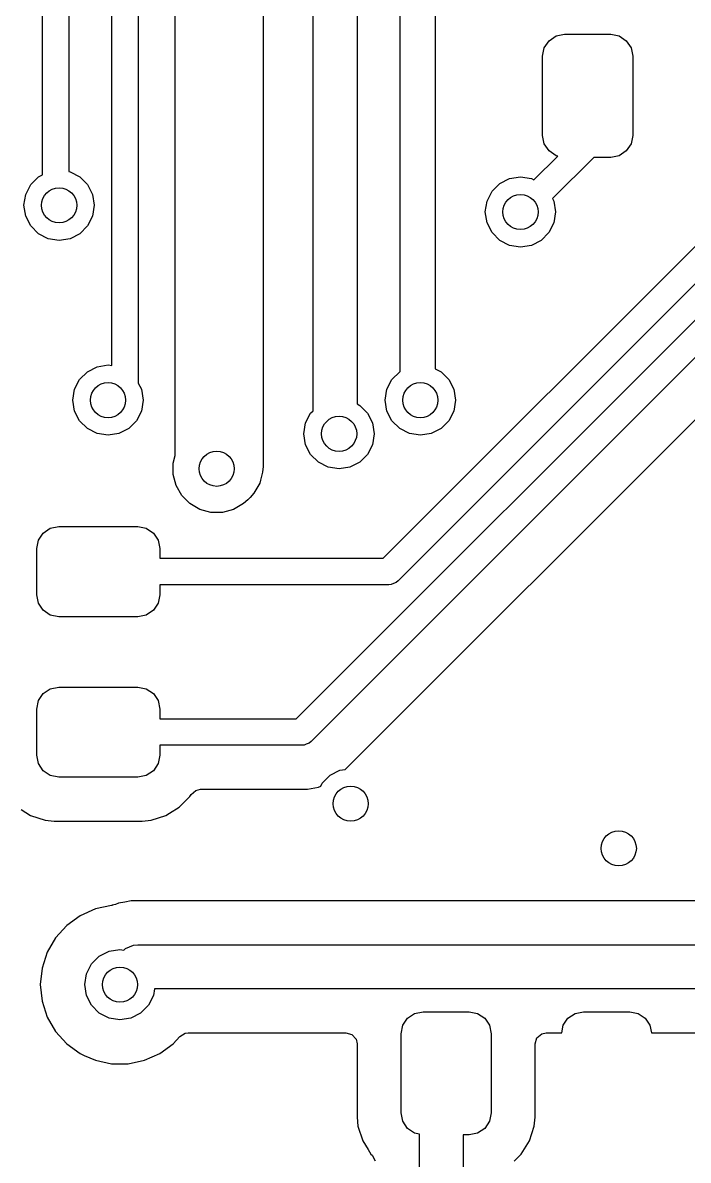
# Model space of a CAD drawing. Extents: x 0.21 to 3.39, y 0.21 to 2.59.
# Drawn here: x 1.773 to 2.071, y 1.15 to 1.66 of the extents above; entities that cross this region are included whole.
import ezdxf

# ---------------------------------------------------------------- set-up
doc = ezdxf.new("R2010")
doc.units = 0
doc.header["$MEASUREMENT"] = 0
doc.layers.add('BLACK', color=7, linetype='CONTINUOUS')

msp = doc.modelspace()

# ---------------------------------------------------------------- linework, layer by layer
at = {"layer": 'BLACK', "linetype": 'CONTINUOUS'}
for p, q in [((1.94213, 1.50357), (1.94213, 2.20099)), ((1.95787, 2.20425), (1.95787, 1.50477)), ((1.92284, 2.189), (1.92284, 1.48901)), ((1.90316, 1.48599), (1.90316, 2.18492)), ((1.88074, 2.17894), (1.88074, 1.46106)), ((1.84137, 1.46588), (1.84137, 2.17079)), ((1.82491, 2.121), (1.82491, 1.49838)), ((1.81309, 1.5062), (1.81309, 2.11855)), ((1.79382, 2.10009), (1.79382, 1.59306)), ((1.78201, 1.59165), (1.78201, 2.09764)), ((2.00665, 1.64848), (2.00878, 1.65168)), ((2.00878, 1.65168), (2.01197, 1.65381)), ((2.01197, 1.65381), (2.01574, 1.65456)), ((2.01574, 1.65456), (2.03641, 1.65456)), ((2.03641, 1.65456), (2.04018, 1.65381)), ((2.04018, 1.65381), (2.04337, 1.65168)), ((2.04337, 1.65168), (2.0455, 1.64848)), ((2.0059, 1.64472), (2.00665, 1.64848)), ((2.0455, 1.64848), (2.04625, 1.64472)), ((2.0059, 1.60928), (2.0059, 1.64472)), ((2.04625, 1.64472), (2.04625, 1.60928)), ((2.00665, 1.60552), (2.0059, 1.60928)), ((2.00878, 1.60232), (2.00665, 1.60552)), ((2.0455, 1.60552), (2.04337, 1.60232)), ((2.04625, 1.60928), (2.0455, 1.60552)), ((2.00203, 1.58938), (2.01269, 1.60005)), ((2.01197, 1.60019), (2.00878, 1.60232)), ((2.02879, 1.59944), (2.01038, 1.58103)), ((2.01269, 1.60005), (2.01197, 1.60019)), ((2.03641, 1.59944), (2.02879, 1.59944)), ((2.04018, 1.60019), (2.03641, 1.59944)), ((2.04337, 1.60232), (2.04018, 1.60019)), ((1.77673, 1.58726), (1.78022, 1.59074)), ((1.78022, 1.59074), (1.78201, 1.59165)), ((1.79382, 1.59306), (1.79434, 1.59298)), ((1.79434, 1.59298), (1.79873, 1.59074)), ((1.79873, 1.59074), (1.80221, 1.58726)), ((1.98674, 1.58774), (1.99113, 1.58998)), ((1.99113, 1.58998), (1.996, 1.59075)), ((1.996, 1.59075), (2.00087, 1.58998)), ((2.00087, 1.58998), (2.00203, 1.58938)), ((1.7745, 1.58287), (1.77673, 1.58726)), ((1.80221, 1.58726), (1.80445, 1.58287)), ((1.93455, 1.41991), (2.10186, 1.58721)), ((1.98102, 1.57987), (1.98326, 1.58426)), ((1.98326, 1.58426), (1.98674, 1.58774)), ((1.77372, 1.578), (1.7745, 1.58287)), ((1.80445, 1.58287), (1.80522, 1.578)), ((1.98025, 1.575), (1.98102, 1.57987)), ((2.01038, 1.58103), (2.01098, 1.57987)), ((2.01098, 1.57987), (2.01175, 1.575)), ((1.7745, 1.57313), (1.77372, 1.578)), ((1.80522, 1.578), (1.80445, 1.57313)), ((2.10848, 1.57713), (1.94118, 1.40982)), ((1.98102, 1.57013), (1.98025, 1.575)), ((2.01175, 1.575), (2.01098, 1.57013)), ((1.77673, 1.56874), (1.7745, 1.57313)), ((1.80445, 1.57313), (1.80221, 1.56874)), ((1.98326, 1.56574), (1.98102, 1.57013)), ((2.01098, 1.57013), (2.00874, 1.56574)), ((1.78022, 1.56526), (1.77673, 1.56874)), ((1.78461, 1.56302), (1.78022, 1.56526)), ((1.79873, 1.56526), (1.79434, 1.56302)), ((1.80221, 1.56874), (1.79873, 1.56526)), ((1.98674, 1.56226), (1.98326, 1.56574)), ((2.00874, 1.56574), (2.00526, 1.56226)), ((1.78947, 1.56225), (1.78461, 1.56302)), ((1.79434, 1.56302), (1.78947, 1.56225)), ((1.89563, 1.34798), (2.10882, 1.56118)), ((1.99113, 1.56002), (1.98674, 1.56226)), ((1.996, 1.55925), (1.99113, 1.56002)), ((2.00087, 1.56002), (1.996, 1.55925)), ((2.00526, 1.56226), (2.00087, 1.56002)), ((2.11545, 1.55109), (1.90225, 1.3379)), ((1.91758, 1.32537), (2.12216, 1.52994)), ((1.7986, 1.49998), (1.80209, 1.50346)), ((1.80209, 1.50346), (1.80648, 1.5057)), ((1.80648, 1.5057), (1.81134, 1.50647)), ((1.81134, 1.50647), (1.81309, 1.5062)), ((1.93844, 1.49998), (1.94192, 1.50346)), ((1.94192, 1.50346), (1.94213, 1.50357)), ((1.95787, 1.50477), (1.96043, 1.50346)), ((1.96043, 1.50346), (1.96392, 1.49998)), ((1.79637, 1.49559), (1.7986, 1.49998)), ((1.82491, 1.49838), (1.8249, 1.49837)), ((1.8249, 1.49837), (1.82632, 1.49559)), ((1.9362, 1.49559), (1.93844, 1.49998)), ((1.96392, 1.49998), (1.96615, 1.49559)), ((1.7956, 1.49072), (1.79637, 1.49559)), ((1.82632, 1.49559), (1.82709, 1.49072)), ((1.93543, 1.49072), (1.9362, 1.49559)), ((1.96615, 1.49559), (1.96692, 1.49072)), ((1.79637, 1.48586), (1.7956, 1.49072)), ((1.82709, 1.49072), (1.82632, 1.48586)), ((1.92284, 1.48901), (1.92406, 1.48839)), ((1.92406, 1.48839), (1.92755, 1.4849)), ((1.9362, 1.48586), (1.93543, 1.49072)), ((1.96692, 1.49072), (1.96615, 1.48586)), ((1.7986, 1.48147), (1.79637, 1.48586)), ((1.82632, 1.48586), (1.82408, 1.48147)), ((1.89983, 1.48051), (1.90207, 1.4849)), ((1.90207, 1.4849), (1.90316, 1.48599)), ((1.92755, 1.4849), (1.92979, 1.48051)), ((1.93844, 1.48147), (1.9362, 1.48586)), ((1.96615, 1.48586), (1.96392, 1.48147)), ((1.80209, 1.47798), (1.7986, 1.48147)), ((1.80648, 1.47575), (1.80209, 1.47798)), ((1.8206, 1.47798), (1.81621, 1.47575)), ((1.82408, 1.48147), (1.8206, 1.47798)), ((1.89906, 1.47565), (1.89983, 1.48051)), ((1.92979, 1.48051), (1.93056, 1.47565)), ((1.94192, 1.47798), (1.93844, 1.48147)), ((1.94631, 1.47575), (1.94192, 1.47798)), ((1.96043, 1.47798), (1.95604, 1.47575)), ((1.96392, 1.48147), (1.96043, 1.47798)), ((1.81134, 1.47498), (1.80648, 1.47575)), ((1.81621, 1.47575), (1.81134, 1.47498)), ((1.89983, 1.47078), (1.89906, 1.47565)), ((1.93056, 1.47565), (1.92979, 1.47078)), ((1.95118, 1.47498), (1.94631, 1.47575)), ((1.95604, 1.47575), (1.95118, 1.47498)), ((1.90207, 1.46639), (1.89983, 1.47078)), ((1.92979, 1.47078), (1.92755, 1.46639)), ((1.84048, 1.46257), (1.84137, 1.46588)), ((1.84048, 1.45743), (1.84048, 1.46257)), ((1.90555, 1.46291), (1.90207, 1.46639)), ((1.90994, 1.46067), (1.90555, 1.46291)), ((1.92406, 1.46291), (1.91967, 1.46067)), ((1.92755, 1.46639), (1.92406, 1.46291)), ((1.84181, 1.45247), (1.84048, 1.45743)), ((1.88057, 1.45849), (1.87962, 1.45492)), ((1.88074, 1.46106), (1.88057, 1.45849)), ((1.88057, 1.45849), (1.88057, 1.45849)), ((1.91481, 1.4599), (1.90994, 1.46067)), ((1.91967, 1.46067), (1.91481, 1.4599)), ((1.84438, 1.44802), (1.84181, 1.45247)), ((1.87924, 1.45352), (1.87667, 1.44907)), ((1.87962, 1.45492), (1.87924, 1.45352)), ((1.84802, 1.44438), (1.84438, 1.44802)), ((1.87497, 1.44714), (1.87392, 1.44608)), ((1.87667, 1.44907), (1.87497, 1.44714)), ((1.87667, 1.44907), (1.87667, 1.44907)), ((1.85247, 1.44181), (1.84802, 1.44438)), ((1.85743, 1.44048), (1.85247, 1.44181)), ((1.86753, 1.44181), (1.86257, 1.44048)), ((1.87198, 1.44438), (1.86753, 1.44181)), ((1.87392, 1.44608), (1.87198, 1.44438)), ((1.86257, 1.44048), (1.85743, 1.44048)), ((1.78232, 1.43122), (1.78552, 1.43335)), ((1.78552, 1.43335), (1.78928, 1.4341)), ((1.78928, 1.4341), (1.82472, 1.4341)), ((1.82472, 1.4341), (1.82848, 1.43335)), ((1.82848, 1.43335), (1.83168, 1.43122)), ((1.77944, 1.42426), (1.78019, 1.42803)), ((1.78019, 1.42803), (1.78232, 1.43122)), ((1.83168, 1.43122), (1.83381, 1.42803)), ((1.83381, 1.42803), (1.83456, 1.42426)), ((1.77944, 1.40359), (1.77944, 1.42426)), ((1.83456, 1.42426), (1.83456, 1.41991)), ((1.83456, 1.41991), (1.93455, 1.41991)), ((1.937, 1.40809), (1.83456, 1.40809)), ((1.83456, 1.40809), (1.83456, 1.40359)), ((1.93815, 1.40821), (1.937, 1.40809)), ((1.93916, 1.40863), (1.93815, 1.40821)), ((1.94028, 1.40909), (1.93916, 1.40863)), ((1.94118, 1.40982), (1.94028, 1.40909)), ((1.78019, 1.39982), (1.77944, 1.40359)), ((1.83456, 1.40359), (1.83381, 1.39982)), ((1.78232, 1.39663), (1.78019, 1.39982)), ((1.78552, 1.3945), (1.78232, 1.39663)), ((1.83168, 1.39663), (1.82848, 1.3945)), ((1.83381, 1.39982), (1.83168, 1.39663)), ((1.78928, 1.39375), (1.78552, 1.3945)), ((1.82472, 1.39375), (1.78928, 1.39375)), ((1.82848, 1.3945), (1.82472, 1.39375)), ((1.78232, 1.35937), (1.78552, 1.3615)), ((1.78552, 1.3615), (1.78928, 1.36225)), ((1.78928, 1.36225), (1.82472, 1.36225)), ((1.82472, 1.36225), (1.82848, 1.3615)), ((1.82848, 1.3615), (1.83168, 1.35937)), ((1.77944, 1.35241), (1.78019, 1.35618)), ((1.78019, 1.35618), (1.78232, 1.35937)), ((1.83168, 1.35937), (1.83381, 1.35618)), ((1.83381, 1.35618), (1.83456, 1.35241)), ((1.77944, 1.33174), (1.77944, 1.35241)), ((1.83456, 1.35241), (1.83456, 1.34798)), ((1.83456, 1.34798), (1.89563, 1.34798)), ((1.89807, 1.33617), (1.83456, 1.33617)), ((1.83456, 1.33617), (1.83456, 1.33174)), ((1.89923, 1.33628), (1.89807, 1.33617)), ((1.90011, 1.33665), (1.89923, 1.33628)), ((1.90136, 1.33716), (1.90011, 1.33665)), ((1.90225, 1.3379), (1.90136, 1.33716)), ((1.78019, 1.32797), (1.77944, 1.33174)), ((1.83456, 1.33174), (1.83381, 1.32797)), ((1.78232, 1.32478), (1.78019, 1.32797)), ((1.78552, 1.32265), (1.78232, 1.32478)), ((1.83168, 1.32478), (1.82848, 1.32265)), ((1.83381, 1.32797), (1.83168, 1.32478)), ((1.91074, 1.32274), (1.91513, 1.32498)), ((1.91513, 1.32498), (1.91758, 1.32537)), ((1.78928, 1.3219), (1.78552, 1.32265)), ((1.82472, 1.3219), (1.78928, 1.3219)), ((1.82848, 1.32265), (1.82472, 1.3219)), ((1.90726, 1.31926), (1.91074, 1.32274)), ((1.84856, 1.31411), (1.85064, 1.31598)), ((1.85064, 1.31598), (1.85278, 1.31646)), ((1.85278, 1.31646), (1.9006, 1.31646)), ((1.9006, 1.31646), (1.90555, 1.31745)), ((1.9006, 1.31646), (1.9006, 1.31646)), ((1.90555, 1.31745), (1.90655, 1.31787)), ((1.90655, 1.31787), (1.90726, 1.31926)), ((1.84317, 1.30841), (1.84805, 1.31329)), ((1.84805, 1.31329), (1.84856, 1.31411)), ((1.77241, 1.30743), (1.77671, 1.30478)), ((1.77671, 1.30478), (1.78327, 1.30261)), ((1.83073, 1.30261), (1.83729, 1.30478)), ((1.83729, 1.30478), (1.83885, 1.30574)), ((1.83885, 1.30574), (1.84317, 1.30841)), ((1.78327, 1.30261), (1.78327, 1.30261)), ((1.78327, 1.30261), (1.78327, 1.30261)), ((1.78327, 1.30261), (1.78731, 1.30219)), ((1.78731, 1.30219), (1.82669, 1.30219)), ((1.82669, 1.30219), (1.83073, 1.30261)), ((1.82669, 1.30219), (1.82669, 1.30219)), ((1.81297, 1.26445), (1.80568, 1.2629)), ((1.81323, 1.26448), (1.81297, 1.26445)), ((1.81467, 1.26483), (1.81322, 1.26454)), ((1.81322, 1.26454), (1.81323, 1.26448)), ((1.81607, 1.26541), (1.81467, 1.26483)), ((1.81893, 1.26598), (1.81607, 1.26541)), ((1.81607, 1.26541), (1.81607, 1.26541)), ((1.82178, 1.26655), (1.81893, 1.26598)), ((1.8276, 1.26655), (1.82178, 1.26655)), ((2.16026, 1.26655), (1.8276, 1.26655)), ((1.79887, 1.25987), (1.79284, 1.25549)), ((1.80568, 1.2629), (1.79887, 1.25987)), ((1.79887, 1.25987), (1.79887, 1.25987)), ((1.79284, 1.25549), (1.78785, 1.24995)), ((1.78785, 1.24995), (1.78413, 1.2435)), ((1.78785, 1.24995), (1.78785, 1.24995)), ((1.78413, 1.2435), (1.78182, 1.23641)), ((1.78413, 1.2435), (1.78413, 1.2435)), ((1.80744, 1.24174), (1.81183, 1.24398)), ((1.81183, 1.24398), (1.81669, 1.24475)), ((1.81669, 1.24475), (1.81837, 1.24448)), ((1.81837, 1.24448), (1.81922, 1.24518)), ((1.81922, 1.24518), (1.82277, 1.24665)), ((1.81922, 1.24518), (1.81922, 1.24518)), ((1.82277, 1.24665), (1.82469, 1.24684)), ((1.82469, 1.24684), (2.58192, 1.24684)), ((1.80172, 1.23387), (1.80395, 1.23826)), ((1.80395, 1.23826), (1.80744, 1.24174)), ((1.78182, 1.23641), (1.78104, 1.229)), ((1.80094, 1.229), (1.80172, 1.23387)), ((1.78104, 1.229), (1.78182, 1.22159)), ((1.80172, 1.22413), (1.80094, 1.229)), ((1.80395, 1.21974), (1.80172, 1.22413)), ((1.83167, 1.22413), (1.82943, 1.21974)), ((1.83215, 1.22716), (1.83167, 1.22413)), ((2.586, 1.22716), (1.83215, 1.22716)), ((1.78182, 1.22159), (1.78413, 1.2145)), ((1.80744, 1.21626), (1.80395, 1.21974)), ((1.82943, 1.21974), (1.82595, 1.21626)), ((1.78413, 1.2145), (1.78413, 1.2145)), ((1.78413, 1.2145), (1.78785, 1.20805)), ((1.81183, 1.21402), (1.80744, 1.21626)), ((1.81669, 1.21325), (1.81183, 1.21402)), ((1.82156, 1.21402), (1.81669, 1.21325)), ((1.82595, 1.21626), (1.82156, 1.21402)), ((1.94328, 1.21079), (1.94541, 1.21398)), ((1.94541, 1.21398), (1.9486, 1.21612)), ((1.9486, 1.21612), (1.95237, 1.21687)), ((1.95237, 1.21687), (1.97304, 1.21687)), ((1.97304, 1.21687), (1.97681, 1.21612)), ((1.97681, 1.21612), (1.98, 1.21398)), ((1.98, 1.21398), (1.98213, 1.21079)), ((2.01513, 1.21079), (2.01726, 1.21398)), ((2.01726, 1.21398), (2.02045, 1.21612)), ((2.02045, 1.21612), (2.02422, 1.21687)), ((2.02422, 1.21687), (2.04489, 1.21687)), ((2.04489, 1.21687), (2.04866, 1.21612)), ((2.04866, 1.21612), (2.05185, 1.21398)), ((2.05185, 1.21398), (2.05398, 1.21079)), ((1.78785, 1.20805), (1.78785, 1.20805)), ((1.78785, 1.20805), (1.79284, 1.20251)), ((1.84352, 1.20581), (1.8459, 1.20728)), ((1.8459, 1.20728), (1.84721, 1.20745)), ((1.84721, 1.20745), (1.91786, 1.20745)), ((1.91786, 1.20745), (1.92054, 1.20667)), ((1.94253, 1.20702), (1.94328, 1.21079)), ((1.98213, 1.21079), (1.98288, 1.20702)), ((2.00549, 1.207), (2.00755, 1.20745)), ((2.00755, 1.20745), (2.01446, 1.20745)), ((2.01446, 1.20745), (2.01513, 1.21079)), ((2.05398, 1.21079), (2.05465, 1.20745)), ((2.05465, 1.20745), (2.58891, 1.20745)), ((1.79284, 1.20251), (1.79887, 1.19813)), ((1.83452, 1.19813), (1.84055, 1.20251)), ((1.84055, 1.20251), (1.84352, 1.20581)), ((1.84055, 1.20251), (1.84055, 1.20251)), ((1.92054, 1.20667), (1.92237, 1.20455)), ((1.92237, 1.20455), (1.92282, 1.20249)), ((1.92282, 1.20249), (1.92282, 1.16962)), ((1.94253, 1.17159), (1.94253, 1.20702)), ((1.98288, 1.20702), (1.98288, 1.17159)), ((2.00259, 1.20249), (2.00337, 1.20517)), ((2.00259, 1.16962), (2.00259, 1.20249)), ((2.00337, 1.20517), (2.00549, 1.207)), ((1.79887, 1.19813), (1.79887, 1.19813)), ((1.79887, 1.19813), (1.80073, 1.1973)), ((1.80073, 1.1973), (1.80568, 1.1951)), ((1.82771, 1.1951), (1.83452, 1.19813)), ((1.83452, 1.19813), (1.83452, 1.19813)), ((1.83452, 1.19813), (1.83452, 1.19813)), ((1.83452, 1.19813), (1.83452, 1.19813)), ((1.80568, 1.1951), (1.81297, 1.19355)), ((1.81297, 1.19355), (1.82042, 1.19355)), ((1.82042, 1.19355), (1.82771, 1.1951)), ((1.94328, 1.16782), (1.94253, 1.17159)), ((1.98288, 1.17159), (1.98213, 1.16782)), ((1.92282, 1.16962), (1.92324, 1.16557)), ((1.94541, 1.16463), (1.94328, 1.16782)), ((1.98213, 1.16782), (1.98, 1.16463)), ((2.00217, 1.16557), (2.00259, 1.16962)), ((1.92324, 1.16557), (1.92541, 1.15902)), ((1.9486, 1.1625), (1.94541, 1.16463)), ((1.95072, 1.16208), (1.9486, 1.1625)), ((1.95072, 1.12181), (1.95072, 1.16208)), ((1.97304, 1.16175), (1.9704, 1.16175)), ((1.9704, 1.16175), (1.9704, 1.12181)), ((1.97681, 1.1625), (1.97304, 1.16175)), ((1.98, 1.16463), (1.97681, 1.1625)), ((2, 1.15902), (2.00217, 1.16557)), ((1.92541, 1.15902), (1.92781, 1.15513)), ((1.99637, 1.15314), (2, 1.15902)), ((1.92781, 1.15513), (1.92903, 1.15314)), ((1.92903, 1.15314), (1.92956, 1.15262)), ((1.92956, 1.15262), (1.9309, 1.15016)), ((1.99315, 1.14992), (1.99637, 1.15314))]:
    msp.add_line(p, q, dxfattribs=at)
at = {"layer": 'BLACK'}
for centre in [(1.78947, 1.578), (1.996, 1.575), (1.81134, 1.49072), (1.95118, 1.49072), (1.91481, 1.47565), (1.86, 1.46), (1.92, 1.31), (2.04, 1.29), (1.81669, 1.229)]:
    msp.add_circle(centre, 0.00787, dxfattribs=at)

doc.saveas('drawing.dxf')
